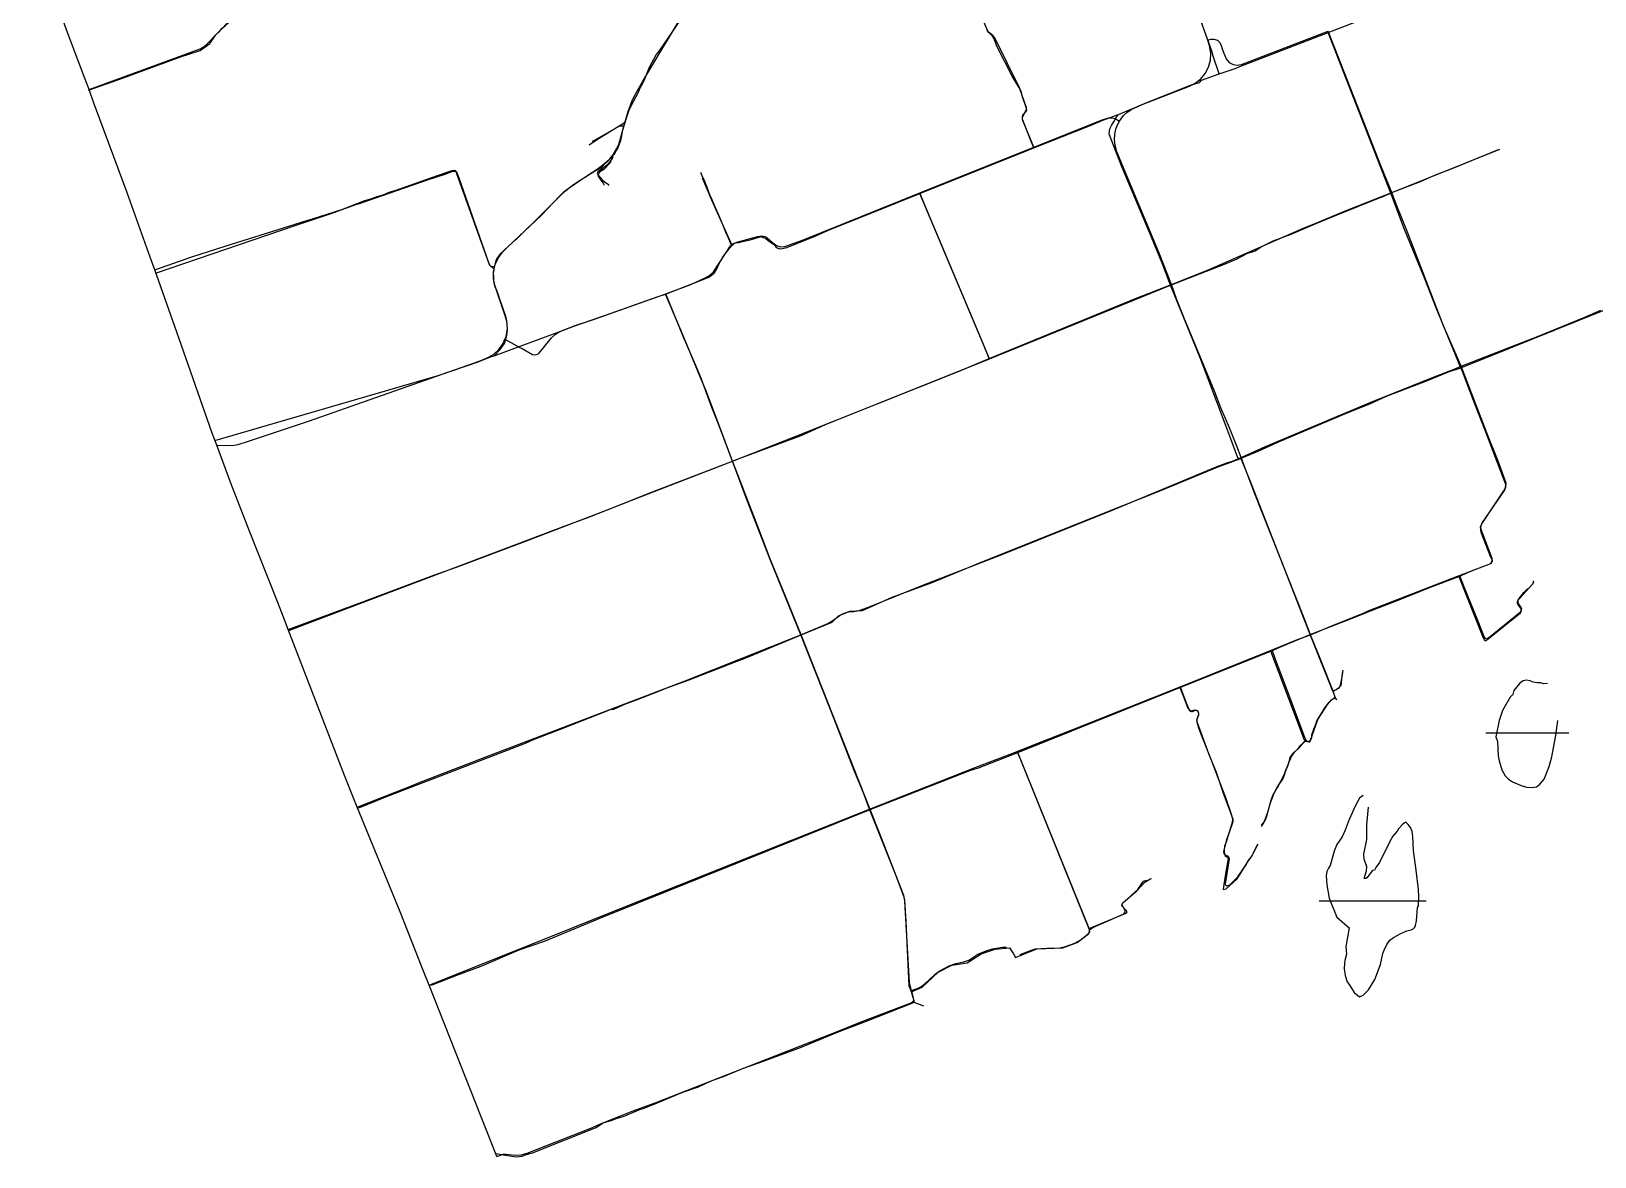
# Model space of a CAD drawing. Extents: x 705356 to 744726, y 4888607 to 4948520.
# Drawn here: x 708808 to 720444, y 4888607 to 4896981 of the extents above; entities that cross this region are included whole.
import ezdxf

# ---------------------------------------------------------------- set-up
doc = ezdxf.new("R2010")
doc.units = 0
doc.layers.add('Archive County', color=7, linetype='Continuous')
doc.layers.add('County Data', color=7, linetype='Continuous')

msp = doc.modelspace()

# ---------------------------------------------------------------- linework, layer by layer
at = {"layer": 'Archive County'}
msp.add_line((718494, 4892071), (718326, 4892492), dxfattribs=at)
for points in [[(709203, 4896638), (709077, 4896972), (708808, 4897722)], [(717648, 4896664), (717604, 4896796), (717593, 4896834), (717338, 4897544), (717318, 4897631), (717312, 4897724), (717312, 4897752)], [(718460, 4896971), (719033, 4897193), (720041, 4897589), (720202, 4897647), (720213, 4897656)], [(709234, 4896543), (709459, 4896623), (709925, 4896793), (709973, 4896809), (710066, 4896837), (710137, 4896890), (710161, 4896924), (710181, 4896955), (710208, 4896980), (710228, 4897004), (710252, 4897022), (710318, 4897080), (710364, 4897110), (710406, 4897136), (710693, 4897273), (710759, 4897308), (710795, 4897327), (710802, 4897331), (710812, 4897340), (710819, 4897347)], [(713227, 4896301), (713243, 4896352), (713247, 4896362), (713247, 4896367), (713256, 4896389), (713275, 4896432), (713326, 4896528), (713336, 4896554), (713361, 4896599), (713373, 4896628), (713410, 4896715), (713459, 4896805), (713477, 4896826), (713537, 4896914), (713647, 4897075), (713686, 4897145), (713714, 4897187), (713725, 4897198), (713731, 4897219), (713797, 4897298)], [(716270, 4896113), (716247, 4896169), (716238, 4896192), (716186, 4896326), (716184, 4896336), (716185, 4896348), (716188, 4896358), (716194, 4896366), (716203, 4896374), (716210, 4896382), (716215, 4896389), (716216, 4896397), (716215, 4896406), (716210, 4896422), (716185, 4896493), (716172, 4896540), (716164, 4896556), (716154, 4896571), (716108, 4896647), (715995, 4896871), (715974, 4896925), (715961, 4896945), (715943, 4896964), (715934, 4896973), (715922, 4896988)], [(717648, 4896664), (717768, 4896704), (717803, 4896719), (718460, 4896971)], [(718926, 4895776), (718460, 4896971)], [(709238, 4896549), (709203, 4896638)], [(716900, 4896361), (717110, 4896452), (717434, 4896580), (717502, 4896601), (717518, 4896616), (717648, 4896664)], [(709693, 4895301), (709519, 4895786), (709287, 4896414), (709277, 4896439), (709238, 4896549)], [(716270, 4896113), (716684, 4896278), (716782, 4896320), (716900, 4896361)], [(717287, 4895091), (717225, 4895256), (717146, 4895448), (716927, 4895968), (716848, 4896170), (716830, 4896217), (716836, 4896255), (716846, 4896280), (716866, 4896312), (716886, 4896347), (716900, 4896361)], [(713227, 4896301), (713034, 4896182), (712993, 4896156), (712961, 4896133)], [(713131, 4896054), (713150, 4896072), (713159, 4896088), (713171, 4896105), (713179, 4896124), (713187, 4896152), (713196, 4896168), (713204, 4896202), (713210, 4896247), (713227, 4896301)], [(712954, 4895912), (712999, 4895939), (713010, 4895945), (713023, 4895950), (713055, 4895971), (713070, 4895988), (713100, 4896015), (713110, 4896025), (713131, 4896054)], [(713131, 4896054), (713129, 4896037), (713117, 4896002), (713069, 4895953), (713038, 4895932), (713026, 4895916), (713028, 4895902), (713052, 4895866), (713064, 4895850), (713072, 4895837)], [(715421, 4895773), (716270, 4896113)], [(718926, 4895776), (718942, 4895783), (719737, 4896103)], [(709733, 4895181), (710772, 4895536), (711039, 4895625), (711223, 4895691), (711251, 4895700), (711756, 4895875), (711889, 4895919), (711940, 4895937), (711958, 4895941), (711961, 4895940)], [(712255, 4895228), (712230, 4895232), (712226, 4895234), (712223, 4895236), (712220, 4895240), (712218, 4895243), (712216, 4895250), (711976, 4895920), (711974, 4895925), (711971, 4895931), (711968, 4895935), (711964, 4895938), (711961, 4895940)], [(712255, 4895228), (712263, 4895256), (712269, 4895276), (712274, 4895287), (712288, 4895307), (712305, 4895331), (712330, 4895355), (712417, 4895434), (712418, 4895435), (712617, 4895631), (712646, 4895657), (712745, 4895756), (712784, 4895795), (712835, 4895835), (712889, 4895871), (712937, 4895901), (712954, 4895912)], [(714024, 4895387), (713874, 4895724), (713804, 4895887)], [(714024, 4895387), (714039, 4895401), (714049, 4895407), (714074, 4895410), (714101, 4895416), (714157, 4895430), (714243, 4895453), (714254, 4895447), (714271, 4895441), (714292, 4895425), (714338, 4895393), (714350, 4895377), (714360, 4895369), (714376, 4895362), (714380, 4895362), (714398, 4895364), (714430, 4895373), (714634, 4895453), (714742, 4895500), (715076, 4895634), (715421, 4895773)], [(715939, 4894543), (715421, 4895773)], [(717287, 4895091), (717688, 4895247), (717782, 4895288), (717823, 4895309), (717846, 4895324), (717917, 4895348), (717955, 4895375), (718051, 4895421), (718185, 4895472), (718375, 4895553), (718515, 4895609), (718846, 4895743), (718870, 4895752), (718884, 4895759), (718926, 4895776)], [(719447, 4894478), (719264, 4894924), (719175, 4895151), (719029, 4895506), (718926, 4895776)], [(713529, 4895026), (713745, 4895110), (713820, 4895139), (713851, 4895151), (713890, 4895181), (713908, 4895208), (713932, 4895263), (713947, 4895284), (713951, 4895297), (714010, 4895373), (714024, 4895387)], [(709728, 4895206), (709693, 4895301)], [(710189, 4893902), (710154, 4893990), (709907, 4894701), (709728, 4895206)], [(712253, 4894567), (712297, 4894614), (712330, 4894659), (712346, 4894720), (712349, 4894737), (712351, 4894757), (712350, 4894805), (712344, 4894838), (712337, 4894865), (712334, 4894873), (712322, 4894909), (712307, 4894954), (712295, 4894986), (712287, 4895009), (712273, 4895051), (712261, 4895079), (712256, 4895096), (712250, 4895123), (712251, 4895154), (712249, 4895182), (712252, 4895204), (712255, 4895228)], [(715939, 4894543), (717287, 4895091)], [(717803, 4893799), (717787, 4893806), (717728, 4893968), (717630, 4894225), (717567, 4894396), (717508, 4894550), (717287, 4895091)], [(712253, 4894567), (712427, 4894631), (712749, 4894749), (712847, 4894786), (712983, 4894835), (713167, 4894899), (713467, 4895006), (713529, 4895026)], [(714027, 4893782), (713925, 4894056), (713828, 4894311), (713785, 4894410), (713687, 4894650), (713614, 4894822), (713529, 4895026)], [(719447, 4894478), (720506, 4894904)], [(710174, 4893936), (711835, 4894419), (712133, 4894522), (712234, 4894560), (712243, 4894564), (712253, 4894567)], [(714027, 4893782), (714057, 4893794), (714537, 4893973), (714718, 4894054), (715939, 4894543)], [(717803, 4893799), (717843, 4893818), (717938, 4893857), (718085, 4893924), (718602, 4894142), (718770, 4894209), (718894, 4894265), (719187, 4894378), (719356, 4894446), (719447, 4894478)], [(719657, 4893015), (719676, 4893023), (719680, 4893038), (719679, 4893052), (719667, 4893073), (719599, 4893251), (719594, 4893292), (719603, 4893316), (719697, 4893457), (719767, 4893562), (719779, 4893586), (719783, 4893609), (719706, 4893810), (719626, 4894017), (719542, 4894233), (719459, 4894450), (719447, 4894478)], [(710684, 4892621), (710644, 4892730), (710431, 4893262), (710294, 4893619), (710189, 4893902)], [(710724, 4892523), (710933, 4892602), (711588, 4892850), (712782, 4893300), (712950, 4893364), (713278, 4893491), (713688, 4893651), (714027, 4893782)], [(714537, 4892489), (714423, 4892770), (714305, 4893061), (714215, 4893295), (714053, 4893714), (714027, 4893782)], [(714537, 4892489), (714769, 4892585), (714815, 4892631), (714865, 4892652), (714899, 4892665), (714993, 4892672), (715216, 4892770), (715512, 4892880), (715860, 4893024), (716473, 4893268), (716771, 4893388), (717226, 4893568), (717633, 4893738), (717803, 4893799)], [(718326, 4892492), (717889, 4893611), (717814, 4893794), (717803, 4893799)], [(719432, 4892925), (719526, 4892966), (719657, 4893015)], [(718326, 4892492), (718480, 4892552), (718620, 4892607), (718806, 4892680), (718968, 4892744), (719222, 4892846), (719432, 4892925)], [(719432, 4892925), (719609, 4892479), (719621, 4892454), (719625, 4892448), (719628, 4892446), (719647, 4892459), (719676, 4892480), (719891, 4892655), (719865, 4892634), (719891, 4892655), (719897, 4892663), (719898, 4892668), (719897, 4892670), (719897, 4892674), (719896, 4892682), (719891, 4892692), (719884, 4892700), (719877, 4892710), (719872, 4892717), (719869, 4892726), (719868, 4892735), (719871, 4892745), (719877, 4892755), (719885, 4892763), (719981, 4892868), (719987, 4892877), (719990, 4892884), (719987, 4892887), (719983, 4892888)], [(710721, 4892531), (710684, 4892621)], [(711233, 4891208), (711144, 4891431), (710721, 4892531)], [(711245, 4891204), (711447, 4891285), (712487, 4891685), (712545, 4891712), (712747, 4891789), (713119, 4891935), (713144, 4891938), (713226, 4891974), (713312, 4892006), (713467, 4892065), (713545, 4892099), (713705, 4892156), (714041, 4892287), (714121, 4892316), (714537, 4892489)], [(715052, 4891191), (714537, 4892489)], [(718032, 4892369), (718050, 4892377), (718117, 4892405), (718326, 4892492)], [(717355, 4892098), (718032, 4892369)], [(718287, 4891699), (718261, 4891767), (718032, 4892369)], [(718572, 4892227), (718568, 4892222), (718567, 4892219), (718563, 4892202), (718557, 4892136), (718557, 4892122), (718551, 4892109), (718547, 4892104), (718540, 4892095), (718536, 4892092), (718513, 4892078), (718494, 4892071)], [(716150, 4891615), (717355, 4892098)], [(717355, 4892098), (717380, 4892035), (717416, 4891945), (717429, 4891924), (717433, 4891922), (717443, 4891919), (717449, 4891920), (717464, 4891927), (717475, 4891929), (717484, 4891927), (717493, 4891914), (717495, 4891902), (717492, 4891890), (717486, 4891869), (717482, 4891855), (717482, 4891844), (717494, 4891799), (717520, 4891733), (717596, 4891539), (717636, 4891434), (717693, 4891287), (717740, 4891149), (717748, 4891121), (717748, 4891106), (717743, 4891089), (717740, 4891078), (717726, 4891030), (717715, 4890996), (717708, 4890971), (717700, 4890947), (717689, 4890918), (717686, 4890892), (717686, 4890866), (717690, 4890859), (717690, 4890848), (717705, 4890838), (717713, 4890831), (717715, 4890824), (717699, 4890726), (717684, 4890633), (717679, 4890596), (717701, 4890600), (717779, 4890672), (717804, 4890710), (717860, 4890798), (717891, 4890842), (717905, 4890867), (717934, 4890929)], [(720091, 4892128), (720062, 4892125), (720043, 4892132), (720015, 4892132), (719985, 4892138), (719962, 4892149), (719935, 4892154), (719911, 4892148), (719885, 4892131), (719842, 4892076), (719835, 4892045), (719813, 4892026), (719757, 4891927), (719733, 4891852), (719708, 4891731), (719720, 4891696), (719726, 4891589), (719733, 4891552), (719753, 4891486), (719778, 4891440), (719802, 4891416), (719832, 4891397), (719896, 4891368), (719935, 4891356), (719981, 4891353), (720010, 4891360), (720036, 4891379), (720068, 4891416), (720104, 4891511), (720125, 4891583), (720137, 4891649), (720155, 4891742), (720169, 4891852)], [(718287, 4891699), (718302, 4891698), (718311, 4891696), (718319, 4891698), (718328, 4891707), (718333, 4891715), (718337, 4891725), (718339, 4891746), (718352, 4891788), (718368, 4891826), (718376, 4891850), (718401, 4891889), (718418, 4891916), (718435, 4891946), (718452, 4891969), (718468, 4891988), (718487, 4892009), (718510, 4892019)], [(715052, 4891191), (715792, 4891480), (715857, 4891501), (716150, 4891615)], [(716681, 4890306), (716150, 4891615)], [(717962, 4891064), (717968, 4891072), (717980, 4891092), (717992, 4891117), (718002, 4891143), (718010, 4891171), (718021, 4891205), (718029, 4891235), (718041, 4891274), (718050, 4891300), (718058, 4891312), (718077, 4891350), (718096, 4891380), (718112, 4891402), (718122, 4891416), (718135, 4891448), (718143, 4891472), (718153, 4891498), (718162, 4891520), (718168, 4891542), (718179, 4891566), (718185, 4891579), (718188, 4891585), (718198, 4891602), (718214, 4891621), (718241, 4891646), (718257, 4891664), (718278, 4891689), (718287, 4891699)], [(718721, 4891294), (718692, 4891276), (718662, 4891221), (718615, 4891116), (718585, 4891037), (718563, 4890986), (718525, 4890929), (718505, 4890880), (718474, 4890773), (718462, 4890754), (718451, 4890728), (718444, 4890697), (718449, 4890630), (718468, 4890530), (718523, 4890389), (718615, 4890310), (718592, 4890171), (718595, 4890115), (718584, 4890068), (718582, 4890046), (718580, 4890004), (718585, 4889956), (718601, 4889907), (718622, 4889882), (718653, 4889829), (718693, 4889796), (718721, 4889809), (718760, 4889848), (718807, 4889925), (718849, 4890037), (718866, 4890118), (718877, 4890143), (718896, 4890186), (718918, 4890217), (718945, 4890238), (719000, 4890268), (719044, 4890287), (719078, 4890295), (719093, 4890303), (719104, 4890314), (719109, 4890327), (719118, 4890363), (719125, 4890461), (719131, 4890474), (719134, 4890543), (719131, 4890594), (719114, 4890738), (719095, 4890885), (719090, 4890989), (719084, 4891026), (719072, 4891057), (719055, 4891078), (719037, 4891095), (719029, 4891092), (719010, 4891077), (718982, 4891047), (718972, 4891030), (718940, 4890991), (718918, 4890953), (718908, 4890929), (718874, 4890864), (718842, 4890797), (718815, 4890758), (718804, 4890740), (718789, 4890736), (718747, 4890683), (718739, 4890676), (718727, 4890678), (718746, 4890734), (718747, 4890763), (718728, 4890821), (718725, 4890857), (718747, 4890967), (718747, 4891076), (718760, 4891208)], [(711723, 4890001), (711553, 4890429), (711233, 4891208)], [(711782, 4889883), (711791, 4889886), (711974, 4889957), (712156, 4890025), (712439, 4890146), (712627, 4890212), (713052, 4890388), (715052, 4891191)], [(715358, 4889834), (715342, 4889878), (715318, 4890357), (715309, 4890517), (715302, 4890550), (715193, 4890832), (715113, 4891035), (715052, 4891191)], [(716681, 4890306), (716948, 4890416), (716962, 4890424), (716963, 4890429), (716958, 4890437), (716925, 4890473), (716924, 4890482), (716929, 4890490), (716955, 4890513), (716990, 4890548), (717002, 4890557), (717042, 4890596), (717074, 4890641), (717086, 4890656), (717108, 4890665)], [(716117, 4890117), (716132, 4890090), (716267, 4890143), (716293, 4890153), (716486, 4890160), (716592, 4890201), (716659, 4890253), (716683, 4890275), (716687, 4890280), (716681, 4890306)], [(715358, 4889834), (715438, 4889868), (715558, 4889981), (715660, 4890032), (715772, 4890050), (715878, 4890117), (715981, 4890151), (716087, 4890162), (716117, 4890117)], [(711769, 4889884), (711723, 4890001)], [(712273, 4888609), (711769, 4889884)], [(712268, 4888632), (712334, 4888619), (712416, 4888607), (712462, 4888611), (712490, 4888623), (712539, 4888637), (713013, 4888825), (713064, 4888858), (713132, 4888879), (713168, 4888895), (713212, 4888907), (713320, 4888950), (713338, 4888958), (713370, 4888967), (713457, 4889002), (713614, 4889069), (713658, 4889088), (713773, 4889127), (713868, 4889172), (713959, 4889203), (714109, 4889265), (714223, 4889305), (714533, 4889420), (714820, 4889538), (715003, 4889607), (715380, 4889757)], [(715380, 4889757), (715358, 4889834)]]:
    msp.add_lwpolyline(points, dxfattribs=at)
at = {"layer": 'County Data'}
for p, q in [((719633, 4891760), (720252, 4891760)), ((718393, 4890511), (719189, 4890511)), ((715450, 4889726), (715367, 4889760))]:
    msp.add_line(p, q, dxfattribs=at)
for points in [[(716269, 4896119), (716186, 4896323), (716186, 4896343), (716214, 4896398), (716215, 4896412), (716162, 4896561), (715978, 4896932), (715967, 4896946), (715939, 4896970), (715928, 4896983), (715881, 4897085), (715730, 4897461), (715726, 4897476), (715728, 4897498), (715739, 4897531), (715798, 4897673), (715816, 4897706), (715895, 4897831), (715923, 4897857), (715928, 4897869)], [(709203, 4896638), (709077, 4896972), (708808, 4897722)], [(717563, 4896916), (717325, 4897585), (717312, 4897631), (717306, 4897678), (717306, 4897723), (717310, 4897751)], [(709238, 4896549), (710065, 4896850), (710087, 4896863), (710106, 4896878), (710289, 4897063), (710336, 4897100), (710419, 4897146), (710811, 4897339), (710822, 4897348)], [(713218, 4896276), (713249, 4896384), (713277, 4896458), (713294, 4896496), (713359, 4896611), (713706, 4897187), (713726, 4897224), (713740, 4897264), (713746, 4897295)], [(717563, 4896916), (717586, 4896922), (717610, 4896922), (717635, 4896915), (717653, 4896898), (717664, 4896875), (717674, 4896843), (717701, 4896775), (717724, 4896749), (717753, 4896733), (717784, 4896728), (717814, 4896733), (718459, 4896981)], [(718933, 4895782), (718854, 4895975), (718771, 4896191), (718459, 4896981)], [(716906, 4896313), (716936, 4896354), (716962, 4896377), (716993, 4896399), (717076, 4896435), (717427, 4896572), (717471, 4896595), (717511, 4896626), (717544, 4896666), (717569, 4896713), (717583, 4896765), (717586, 4896819), (717577, 4896873), (717563, 4896916)], [(709238, 4896549), (709203, 4896638)], [(709693, 4895301), (709519, 4895786), (709287, 4896414), (709277, 4896439), (709238, 4896549)], [(713218, 4896276), (713195, 4896276), (713175, 4896271), (713007, 4896173), (712982, 4896160)], [(713133, 4896054), (713166, 4896109), (713180, 4896140), (713191, 4896173), (713218, 4896276)], [(716269, 4896119), (716786, 4896325), (716818, 4896335), (716848, 4896337), (716874, 4896331), (716906, 4896313)], [(717293, 4895097), (717203, 4895330), (716888, 4896083), (716874, 4896130), (716869, 4896174), (716871, 4896216), (716879, 4896252), (716889, 4896280), (716906, 4896313)], [(712958, 4895915), (713012, 4895951), (713050, 4895977), (713109, 4896026), (713133, 4896054)], [(713133, 4896054), (713135, 4896044), (713131, 4896035), (713103, 4895998), (713079, 4895974), (713021, 4895931), (713019, 4895924), (713024, 4895914), (713054, 4895879), (713071, 4895863), (713103, 4895841), (713104, 4895833)], [(715422, 4895779), (716269, 4896119)], [(718933, 4895782), (719147, 4895864), (719259, 4895912), (719382, 4895959), (719728, 4896102)], [(709728, 4895206), (710004, 4895302), (710250, 4895382), (710724, 4895530), (710858, 4895574), (710902, 4895585), (711120, 4895656), (711290, 4895721), (711336, 4895734), (711381, 4895751), (711428, 4895764), (711472, 4895783), (711517, 4895796), (711830, 4895909), (711940, 4895945), (711955, 4895948), (711963, 4895946), (711963, 4895946)], [(712252, 4895212), (712226, 4895234), (712214, 4895259), (711992, 4895889), (711974, 4895933), (711963, 4895946)], [(712252, 4895212), (712260, 4895246), (712283, 4895294), (712315, 4895338), (712354, 4895377), (712602, 4895609), (712739, 4895755), (712773, 4895788), (712811, 4895817), (712891, 4895871), (712958, 4895915)], [(714019, 4895390), (713999, 4895436), (713976, 4895485), (713956, 4895535), (713925, 4895612), (713900, 4895667), (713875, 4895726), (713859, 4895765), (713839, 4895819), (713820, 4895864), (713800, 4895906), (713791, 4895929)], [(714019, 4895390), (714030, 4895399), (714060, 4895412), (714213, 4895454), (714245, 4895459), (714274, 4895451), (714300, 4895432), (714327, 4895407), (714354, 4895386), (714383, 4895376), (714415, 4895379), (714548, 4895427), (715422, 4895779)], [(715937, 4894546), (715890, 4894664), (715458, 4895688), (715422, 4895779)], [(717293, 4895097), (717579, 4895211), (718280, 4895518), (718364, 4895550), (718594, 4895647), (718933, 4895782)], [(719449, 4894490), (719319, 4894789), (719049, 4895487), (718965, 4895694), (718933, 4895782)], [(713531, 4895028), (713716, 4895096), (713824, 4895147), (713858, 4895166), (713886, 4895192), (714011, 4895384), (714019, 4895390)], [(709728, 4895206), (709693, 4895301)], [(710189, 4893902), (710154, 4893990), (709907, 4894701), (709728, 4895206)], [(712333, 4894689), (712341, 4894710), (712351, 4894766), (712347, 4894823), (712331, 4894878), (712258, 4895091), (712248, 4895142), (712248, 4895194), (712252, 4895212)], [(715937, 4894546), (717039, 4894997), (717293, 4895097)], [(717813, 4893809), (717781, 4893895), (717726, 4894031), (717662, 4894179), (717613, 4894302), (717387, 4894847), (717334, 4894982), (717293, 4895097)], [(712333, 4894689), (712445, 4894628), (712461, 4894620), (712539, 4894577), (712563, 4894574), (712585, 4894584), (712680, 4894699), (712710, 4894727), (712742, 4894748), (712855, 4894791), (712991, 4894837), (713531, 4895028)], [(714026, 4893782), (713927, 4894045), (713873, 4894181), (713796, 4894392), (713752, 4894500), (713661, 4894706), (713531, 4895028)], [(719449, 4894490), (720030, 4894715), (720369, 4894853), (720488, 4894905)], [(710189, 4893902), (710257, 4893900), (710319, 4893902), (710347, 4893907), (710425, 4893931), (710870, 4894081), (712148, 4894530), (712200, 4894550), (712247, 4894576), (712288, 4894613), (712319, 4894659), (712333, 4894689)], [(714026, 4893782), (714493, 4893965), (715714, 4894453), (715937, 4894546)], [(717813, 4893809), (717993, 4893891), (718773, 4894220), (719235, 4894405), (719398, 4894468), (719449, 4894490)], [(719674, 4893026), (719682, 4893038), (719680, 4893059), (719605, 4893255), (719597, 4893282), (719598, 4893303), (719608, 4893325), (719771, 4893564), (719783, 4893590), (719784, 4893619), (719725, 4893783), (719649, 4893973), (719449, 4894490)], [(710684, 4892621), (710644, 4892730), (710431, 4893262), (710294, 4893619), (710189, 4893902)], [(714534, 4892490), (714730, 4892572), (714765, 4892591), (714827, 4892636), (714858, 4892651), (714893, 4892660), (714930, 4892663), (714969, 4892671), (715050, 4892700), (715444, 4892859), (716038, 4893091), (716848, 4893414), (717620, 4893737), (717706, 4893770), (717748, 4893783), (717813, 4893809)], [(718329, 4892491), (718282, 4892615), (717909, 4893551), (717813, 4893809)], [(710721, 4892531), (711289, 4892740), (711805, 4892933), (711972, 4892993), (712480, 4893184), (713101, 4893422), (713432, 4893553), (714026, 4893782)], [(714534, 4892490), (714308, 4893050), (714137, 4893489), (714026, 4893782)], [(719438, 4892931), (719671, 4893022), (719674, 4893026)], [(718329, 4892491), (718504, 4892565), (718722, 4892651), (718758, 4892668), (719422, 4892927), (719438, 4892931)], [(719438, 4892931), (719466, 4892854), (719571, 4892598), (719620, 4892472), (719633, 4892463), (719654, 4892468), (719891, 4892662), (719901, 4892680), (719893, 4892699), (719878, 4892719), (719871, 4892741), (719880, 4892760), (719917, 4892805), (719945, 4892834)], [(710721, 4892531), (710684, 4892621)], [(711233, 4891208), (711144, 4891431), (710721, 4892531)], [(711233, 4891208), (711663, 4891376), (711691, 4891389), (712231, 4891596), (713674, 4892149), (714534, 4892490)], [(715047, 4891192), (715001, 4891314), (714938, 4891469), (714759, 4891928), (714534, 4892490)], [(718042, 4892378), (718231, 4892455), (718329, 4892491)], [(718496, 4892071), (718406, 4892302), (718329, 4892491)], [(717359, 4892104), (718042, 4892378)], [(718317, 4891692), (718305, 4891694), (718289, 4891718), (718175, 4892027), (718067, 4892306), (718042, 4892378)], [(718496, 4892071), (718507, 4892079), (718520, 4892083), (718544, 4892101), (718552, 4892115), (718567, 4892189), (718569, 4892209)], [(716144, 4891622), (716273, 4891675), (716534, 4891776), (717359, 4892104)], [(717359, 4892104), (717407, 4891971), (717423, 4891937), (717437, 4891925), (717450, 4891926), (717467, 4891932), (717477, 4891930), (717488, 4891924), (717495, 4891909), (717494, 4891892), (717481, 4891856), (717484, 4891837), (717568, 4891607), (717625, 4891469), (717675, 4891320), (717731, 4891174), (717749, 4891118), (717749, 4891101), (717745, 4891083), (717703, 4890965), (717682, 4890889), (717681, 4890877), (717684, 4890862), (717692, 4890852), (717715, 4890842), (717719, 4890838), (717724, 4890824), (717692, 4890637), (717695, 4890627), (717705, 4890622), (717728, 4890631), (717788, 4890690), (717847, 4890777), (717865, 4890808), (717887, 4890837), (717915, 4890886), (717938, 4890935)], [(718512, 4892027), (718496, 4892071)], [(720091, 4892128), (720062, 4892125), (720043, 4892132), (720015, 4892132), (719985, 4892138), (719962, 4892149), (719935, 4892154), (719911, 4892148), (719885, 4892131), (719842, 4892076), (719835, 4892045), (719813, 4892026), (719757, 4891927), (719733, 4891852), (719708, 4891731), (719720, 4891696), (719726, 4891589), (719733, 4891552), (719753, 4891486), (719778, 4891440), (719802, 4891416), (719832, 4891397), (719896, 4891368), (719935, 4891356), (719981, 4891353), (720010, 4891360), (720036, 4891379), (720068, 4891416), (720104, 4891511), (720125, 4891583), (720137, 4891649), (720155, 4891742), (720169, 4891852)], [(718317, 4891692), (718325, 4891699), (718382, 4891861), (718455, 4891972), (718484, 4892006), (718512, 4892027)], [(718523, 4892004), (718512, 4892027)], [(717964, 4891074), (717980, 4891094), (717993, 4891114), (718001, 4891133), (718008, 4891158), (718016, 4891187), (718022, 4891216), (718031, 4891239), (718039, 4891261), (718050, 4891291), (718059, 4891312), (718067, 4891332), (718082, 4891353), (718094, 4891377), (718102, 4891391), (718110, 4891405), (718121, 4891425), (718133, 4891452), (718144, 4891483), (718157, 4891514), (718166, 4891536), (718172, 4891557), (718178, 4891577), (718181, 4891586), (718192, 4891601), (718230, 4891638), (718234, 4891643), (718239, 4891646), (718257, 4891668), (718276, 4891689), (718296, 4891707)], [(715047, 4891192), (715832, 4891502), (716144, 4891622)], [(716684, 4890294), (716169, 4891565), (716144, 4891622)], [(718721, 4891294), (718692, 4891276), (718662, 4891221), (718615, 4891116), (718585, 4891037), (718563, 4890986), (718525, 4890929), (718505, 4890880), (718474, 4890773), (718462, 4890754), (718451, 4890728), (718444, 4890697), (718449, 4890630), (718468, 4890530), (718523, 4890389), (718615, 4890310), (718592, 4890171), (718595, 4890115), (718584, 4890068), (718582, 4890046), (718580, 4890004), (718585, 4889956), (718601, 4889907), (718622, 4889882), (718653, 4889829), (718693, 4889796), (718721, 4889809), (718760, 4889848), (718807, 4889925), (718849, 4890037), (718866, 4890118), (718877, 4890143), (718896, 4890186), (718918, 4890217), (718945, 4890238), (719000, 4890268), (719044, 4890287), (719078, 4890295), (719093, 4890303), (719104, 4890314), (719109, 4890327), (719118, 4890363), (719125, 4890461), (719131, 4890474), (719134, 4890543), (719131, 4890594), (719114, 4890738), (719095, 4890885), (719090, 4890989), (719084, 4891026), (719072, 4891057), (719055, 4891078), (719037, 4891095), (719029, 4891092), (719010, 4891077), (718982, 4891047), (718972, 4891030), (718940, 4890991), (718918, 4890953), (718908, 4890929), (718874, 4890864), (718842, 4890797), (718815, 4890758), (718804, 4890740), (718789, 4890736), (718747, 4890683), (718739, 4890676), (718727, 4890678), (718746, 4890734), (718747, 4890763), (718728, 4890821), (718725, 4890857), (718747, 4890967), (718747, 4891076), (718760, 4891208)], [(711723, 4890001), (711553, 4890429), (711233, 4891208)], [(711769, 4889884), (713912, 4890742), (715047, 4891192)], [(715359, 4889843), (715344, 4889904), (715308, 4890509), (715304, 4890539), (715239, 4890710), (715047, 4891192)], [(716684, 4890294), (716714, 4890316), (716822, 4890361), (716938, 4890415), (716947, 4890424), (716949, 4890439), (716926, 4890478), (716928, 4890488), (716935, 4890498), (717036, 4890586), (717095, 4890649), (717132, 4890671), (717137, 4890677), (717142, 4890674)], [(716168, 4890112), (716245, 4890142), (716282, 4890153), (716366, 4890158), (716462, 4890160), (716506, 4890170), (716574, 4890195), (716613, 4890217), (716676, 4890266), (716684, 4890282), (716684, 4890294)], [(715359, 4889843), (715414, 4889863), (715436, 4889875), (715483, 4889915), (715535, 4889964), (715564, 4889987), (715640, 4890028), (715688, 4890045), (715748, 4890056), (715786, 4890070), (715853, 4890113), (715921, 4890141), (715961, 4890154), (716036, 4890166), (716065, 4890167)], [(711769, 4889884), (711723, 4890001)], [(712273, 4888609), (711769, 4889884)], [(712273, 4888609), (712319, 4888625), (712343, 4888625), (712412, 4888618), (712454, 4888620), (712498, 4888633), (712973, 4888819), (713057, 4888856), (713281, 4888945), (713450, 4889009), (714812, 4889542), (714997, 4889615), (715357, 4889752), (715367, 4889760)], [(715367, 4889760), (715371, 4889763), (715375, 4889771), (715374, 4889786), (715359, 4889843)]]:
    msp.add_lwpolyline(points, dxfattribs=at)

doc.saveas('drawing.dxf')
